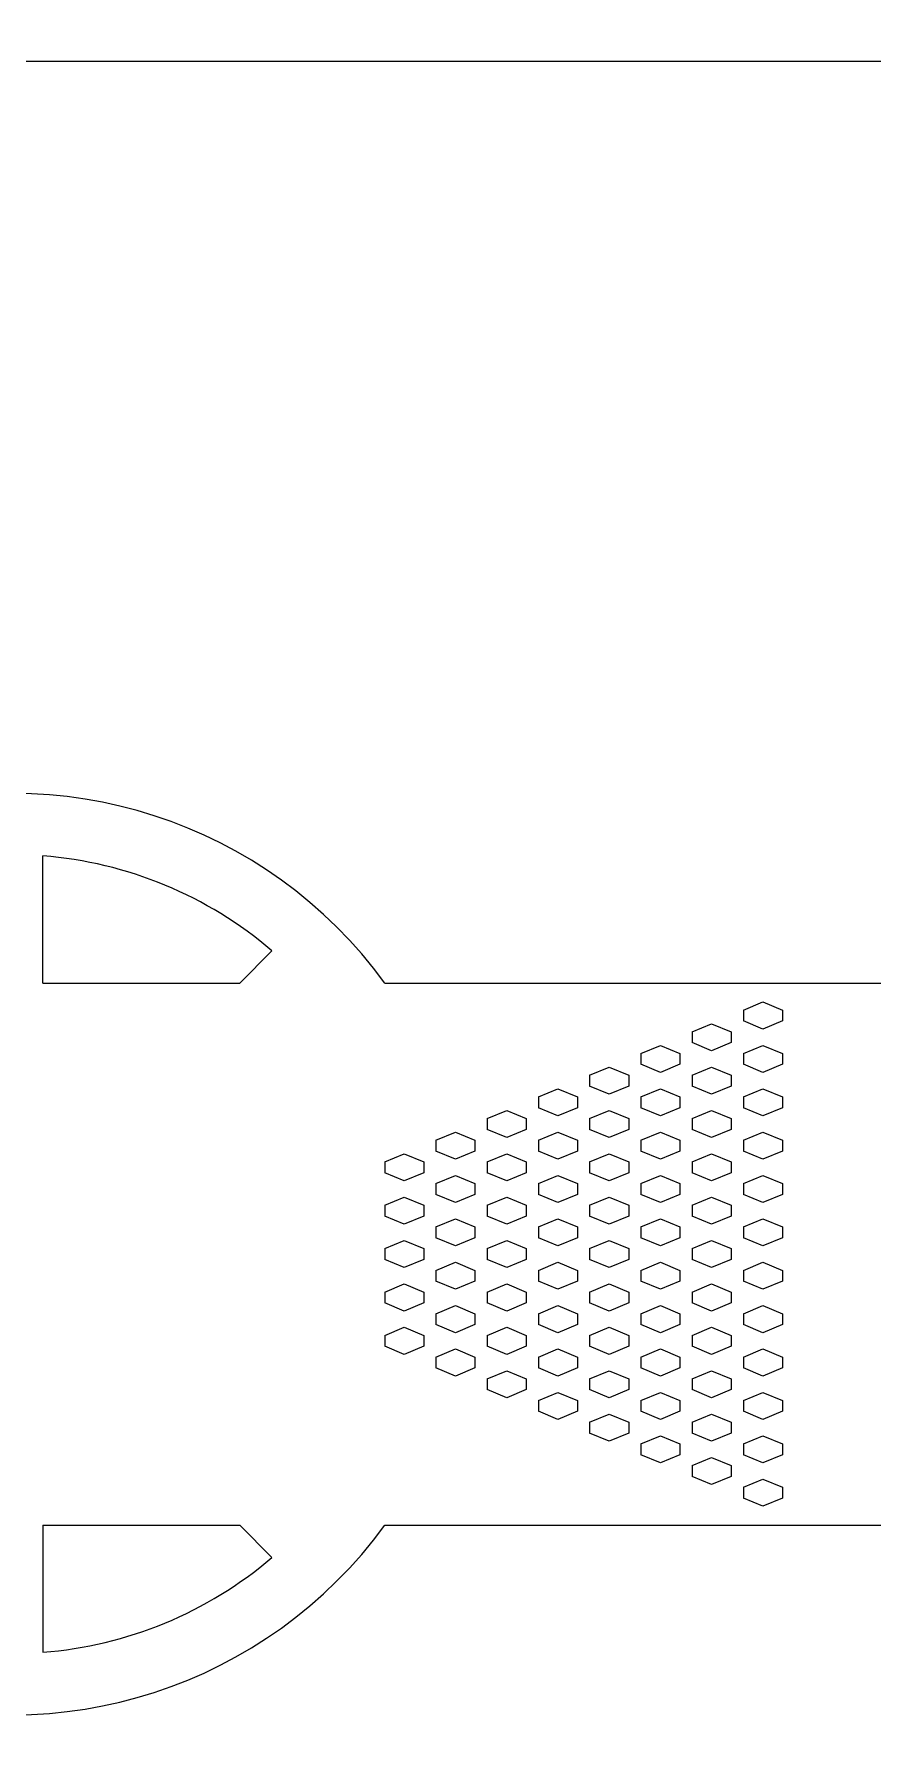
# Model space of a CAD drawing. Header units: inches. Extents: x -271009 to 5700, y -37000 to 38138.
# Drawn here: x -133941 to -132371, y -11828 to -8627 of the extents above; entities that cross this region are included whole.
import ezdxf

# ---------------------------------------------------------------- set-up
doc = ezdxf.new("R2010")
doc.units = ezdxf.units.IN
doc.header["$MEASUREMENT"] = 0

msp = doc.modelspace()

# ---------------------------------------------------------------- linework, layer by layer
for p, q in [((-133925.2, -10403.8), (-133925.2, -10165.7)), ((-133556.6, -10403.8), (-133496.3, -10343.4)), ((-133925.2, -10403.8), (-133556.6, -10403.8)), ((-133285.1, -10403.8), (-130328.7, -10403.8)), ((-132613.6, -10454.5), (-132577.1, -10439.3)), ((-132613.6, -10454.5), (-132613.6, -10474.8)), ((-132577.1, -10439.3), (-132540.6, -10454.5)), ((-132540.6, -10454.5), (-132540.6, -10474.8)), ((-132709.5, -10495.1), (-132673, -10479.9)), ((-132709.5, -10495.1), (-132709.5, -10515.4)), ((-132673, -10479.9), (-132636.5, -10495.1)), ((-132636.5, -10495.1), (-132636.5, -10515.4)), ((-132577.1, -10490), (-132613.6, -10474.8)), ((-132540.6, -10474.8), (-132577.1, -10490)), ((-132805.5, -10535.7), (-132768.9, -10520.5)), ((-132768.9, -10520.5), (-132732.4, -10535.7)), ((-132673, -10530.6), (-132709.5, -10515.4)), ((-132636.5, -10515.4), (-132673, -10530.6)), ((-132613.6, -10535.7), (-132577.1, -10520.5)), ((-132577.1, -10520.5), (-132540.6, -10535.7)), ((-132901.4, -10576.3), (-132864.8, -10561.1)), ((-132864.8, -10561.1), (-132828.3, -10576.3)), ((-132805.5, -10535.7), (-132805.5, -10556)), ((-132768.9, -10571.2), (-132805.5, -10556)), ((-132732.4, -10556), (-132768.9, -10571.2)), ((-132732.4, -10535.7), (-132732.4, -10556)), ((-132709.5, -10576.3), (-132673, -10561.1)), ((-132673, -10561.1), (-132636.5, -10576.3)), ((-132613.6, -10535.7), (-132613.6, -10556)), ((-132577.1, -10571.2), (-132613.6, -10556)), ((-132540.6, -10556), (-132577.1, -10571.2)), ((-132540.6, -10535.7), (-132540.6, -10556)), ((-132901.4, -10576.3), (-132901.4, -10596.6)), ((-132828.3, -10576.3), (-132828.3, -10596.6)), ((-132709.5, -10576.3), (-132709.5, -10596.6)), ((-132636.5, -10576.3), (-132636.5, -10596.6)), ((-132997.3, -10616.9), (-132960.8, -10601.7)), ((-132997.3, -10616.9), (-132997.3, -10637.2)), ((-132960.8, -10601.7), (-132924.2, -10616.9)), ((-132924.2, -10616.9), (-132924.2, -10637.2)), ((-132864.8, -10611.8), (-132901.4, -10596.6)), ((-132828.3, -10596.6), (-132864.8, -10611.8)), ((-132805.5, -10616.9), (-132768.9, -10601.7)), ((-132805.5, -10616.9), (-132805.5, -10637.2)), ((-132768.9, -10601.7), (-132732.4, -10616.9)), ((-132732.4, -10616.9), (-132732.4, -10637.2)), ((-132673, -10611.8), (-132709.5, -10596.6)), ((-132636.5, -10596.6), (-132673, -10611.8)), ((-132613.6, -10616.9), (-132577.1, -10601.7)), ((-132613.6, -10616.9), (-132613.6, -10637.2)), ((-132577.1, -10601.7), (-132540.6, -10616.9)), ((-132540.6, -10616.9), (-132540.6, -10637.2)), ((-133093.2, -10657.5), (-133056.7, -10642.3)), ((-133093.2, -10657.5), (-133093.2, -10677.8)), ((-133056.7, -10642.3), (-133020.1, -10657.5)), ((-133020.1, -10657.5), (-133020.1, -10677.8)), ((-132960.8, -10652.4), (-132997.3, -10637.2)), ((-132924.2, -10637.2), (-132960.8, -10652.4)), ((-132901.4, -10657.5), (-132864.8, -10642.3)), ((-132901.4, -10657.5), (-132901.4, -10677.8)), ((-132864.8, -10642.3), (-132828.3, -10657.5)), ((-132828.3, -10657.5), (-132828.3, -10677.8)), ((-132768.9, -10652.4), (-132805.5, -10637.2)), ((-132732.4, -10637.2), (-132768.9, -10652.4)), ((-132709.5, -10657.5), (-132673, -10642.3)), ((-132709.5, -10657.5), (-132709.5, -10677.8)), ((-132673, -10642.3), (-132636.5, -10657.5)), ((-132636.5, -10657.5), (-132636.5, -10677.8)), ((-132577.1, -10652.4), (-132613.6, -10637.2)), ((-132540.6, -10637.2), (-132577.1, -10652.4)), ((-133189.1, -10698.1), (-133152.6, -10682.9)), ((-133152.6, -10682.9), (-133116.1, -10698.1)), ((-133056.7, -10693), (-133093.2, -10677.8)), ((-133020.1, -10677.8), (-133056.7, -10693)), ((-132997.3, -10698.1), (-132960.8, -10682.9)), ((-132960.8, -10682.9), (-132924.2, -10698.1)), ((-132864.8, -10693), (-132901.4, -10677.8)), ((-132828.3, -10677.8), (-132864.8, -10693)), ((-132805.5, -10698.1), (-132768.9, -10682.9)), ((-132768.9, -10682.9), (-132732.4, -10698.1)), ((-132673, -10693), (-132709.5, -10677.8)), ((-132636.5, -10677.8), (-132673, -10693)), ((-132613.6, -10698.1), (-132577.1, -10682.9)), ((-132577.1, -10682.9), (-132540.6, -10698.1)), ((-133189.1, -10698.1), (-133189.1, -10718.4)), ((-133152.6, -10733.6), (-133189.1, -10718.4)), ((-133116.1, -10718.4), (-133152.6, -10733.6)), ((-133116.1, -10698.1), (-133116.1, -10718.4)), ((-132997.3, -10698.1), (-132997.3, -10718.4)), ((-132960.8, -10733.6), (-132997.3, -10718.4)), ((-132924.2, -10718.4), (-132960.8, -10733.6)), ((-132924.2, -10698.1), (-132924.2, -10718.4)), ((-132805.5, -10698.1), (-132805.5, -10718.4)), ((-132768.9, -10733.6), (-132805.5, -10718.4)), ((-132732.4, -10718.4), (-132768.9, -10733.6)), ((-132732.4, -10698.1), (-132732.4, -10718.4)), ((-132613.6, -10698.1), (-132613.6, -10718.4)), ((-132577.1, -10733.6), (-132613.6, -10718.4)), ((-132540.6, -10718.4), (-132577.1, -10733.6)), ((-132540.6, -10698.1), (-132540.6, -10718.4)), ((-133285.1, -10738.7), (-133248.5, -10723.5)), ((-133285.1, -10738.7), (-133285.1, -10759)), ((-133248.5, -10723.5), (-133212, -10738.7)), ((-133212, -10738.7), (-133212, -10759)), ((-133093.2, -10738.7), (-133056.7, -10723.5)), ((-133093.2, -10738.7), (-133093.2, -10759)), ((-133056.7, -10723.5), (-133020.1, -10738.7)), ((-133020.1, -10738.7), (-133020.1, -10759)), ((-132901.4, -10738.7), (-132864.8, -10723.5)), ((-132901.4, -10738.7), (-132901.4, -10759)), ((-132864.8, -10723.5), (-132828.3, -10738.7)), ((-132828.3, -10738.7), (-132828.3, -10759)), ((-132709.5, -10738.7), (-132673, -10723.5)), ((-132709.5, -10738.7), (-132709.5, -10759)), ((-132673, -10723.5), (-132636.5, -10738.7)), ((-132636.5, -10738.7), (-132636.5, -10759)), ((-133248.5, -10774.2), (-133285.1, -10759)), ((-133212, -10759), (-133248.5, -10774.2)), ((-133189.1, -10779.3), (-133152.6, -10764.1)), ((-133189.1, -10779.3), (-133189.1, -10799.6)), ((-133152.6, -10764.1), (-133116.1, -10779.3)), ((-133116.1, -10779.3), (-133116.1, -10799.6)), ((-133056.7, -10774.2), (-133093.2, -10759)), ((-133020.1, -10759), (-133056.7, -10774.2)), ((-132997.3, -10779.3), (-132960.8, -10764.1)), ((-132997.3, -10779.3), (-132997.3, -10799.6)), ((-132960.8, -10764.1), (-132924.2, -10779.3)), ((-132924.2, -10779.3), (-132924.2, -10799.6)), ((-132864.8, -10774.2), (-132901.4, -10759)), ((-132828.3, -10759), (-132864.8, -10774.2)), ((-132805.5, -10779.3), (-132768.9, -10764.1)), ((-132805.5, -10779.3), (-132805.5, -10799.6)), ((-132768.9, -10764.1), (-132732.4, -10779.3)), ((-132732.4, -10779.3), (-132732.4, -10799.6)), ((-132673, -10774.2), (-132709.5, -10759)), ((-132636.5, -10759), (-132673, -10774.2)), ((-132613.6, -10779.3), (-132577.1, -10764.1)), ((-132613.6, -10779.3), (-132613.6, -10799.6)), ((-132577.1, -10764.1), (-132540.6, -10779.3)), ((-132540.6, -10779.3), (-132540.6, -10799.6)), ((-133285.1, -10819.9), (-133248.5, -10804.7)), ((-133248.5, -10804.7), (-133212, -10819.9)), ((-133152.6, -10814.8), (-133189.1, -10799.6)), ((-133116.1, -10799.6), (-133152.6, -10814.8)), ((-133093.2, -10819.9), (-133056.7, -10804.7)), ((-133056.7, -10804.7), (-133020.1, -10819.9)), ((-132960.8, -10814.8), (-132997.3, -10799.6)), ((-132924.2, -10799.6), (-132960.8, -10814.8)), ((-132901.4, -10819.9), (-132864.8, -10804.7)), ((-132864.8, -10804.7), (-132828.3, -10819.9)), ((-132768.9, -10814.8), (-132805.5, -10799.6)), ((-132732.4, -10799.6), (-132768.9, -10814.8)), ((-132709.5, -10819.9), (-132673, -10804.7)), ((-132673, -10804.7), (-132636.5, -10819.9)), ((-132577.1, -10814.8), (-132613.6, -10799.6)), ((-132540.6, -10799.6), (-132577.1, -10814.8)), ((-133285.1, -10819.9), (-133285.1, -10840.2)), ((-133248.5, -10855.4), (-133285.1, -10840.2)), ((-133212, -10840.2), (-133248.5, -10855.4)), ((-133212, -10819.9), (-133212, -10840.2)), ((-133189.1, -10860.5), (-133152.6, -10845.3)), ((-133152.6, -10845.3), (-133116.1, -10860.5)), ((-133093.2, -10819.9), (-133093.2, -10840.2)), ((-133056.7, -10855.4), (-133093.2, -10840.2)), ((-133020.1, -10840.2), (-133056.7, -10855.4)), ((-133020.1, -10819.9), (-133020.1, -10840.2)), ((-132997.3, -10860.5), (-132960.8, -10845.3)), ((-132960.8, -10845.3), (-132924.2, -10860.5)), ((-132901.4, -10819.9), (-132901.4, -10840.2)), ((-132864.8, -10855.4), (-132901.4, -10840.2)), ((-132828.3, -10840.2), (-132864.8, -10855.4)), ((-132828.3, -10819.9), (-132828.3, -10840.2)), ((-132805.5, -10860.5), (-132768.9, -10845.3)), ((-132768.9, -10845.3), (-132732.4, -10860.5)), ((-132709.5, -10819.9), (-132709.5, -10840.2)), ((-132673, -10855.4), (-132709.5, -10840.2)), ((-132636.5, -10840.2), (-132673, -10855.4)), ((-132636.5, -10819.9), (-132636.5, -10840.2)), ((-132613.6, -10860.5), (-132577.1, -10845.3)), ((-132577.1, -10845.3), (-132540.6, -10860.5)), ((-133189.1, -10860.5), (-133189.1, -10880.8)), ((-133152.6, -10896), (-133189.1, -10880.8)), ((-133116.1, -10880.8), (-133152.6, -10896)), ((-133116.1, -10860.5), (-133116.1, -10880.8)), ((-132997.3, -10860.5), (-132997.3, -10880.8)), ((-132960.8, -10896), (-132997.3, -10880.8)), ((-132924.2, -10880.8), (-132960.8, -10896)), ((-132924.2, -10860.5), (-132924.2, -10880.8)), ((-132805.5, -10860.5), (-132805.5, -10880.8)), ((-132768.9, -10896), (-132805.5, -10880.8)), ((-132732.4, -10880.8), (-132768.9, -10896)), ((-132732.4, -10860.5), (-132732.4, -10880.8)), ((-132613.6, -10860.5), (-132613.6, -10880.8)), ((-132577.1, -10896), (-132613.6, -10880.8)), ((-132540.6, -10880.8), (-132577.1, -10896)), ((-132540.6, -10860.5), (-132540.6, -10880.8)), ((-133285.1, -10901.1), (-133248.5, -10885.9)), ((-133285.1, -10901.1), (-133285.1, -10921.4)), ((-133248.5, -10885.9), (-133212, -10901.1)), ((-133212, -10901.1), (-133212, -10921.4)), ((-133093.2, -10901.1), (-133056.7, -10885.9)), ((-133093.2, -10901.1), (-133093.2, -10921.4)), ((-133056.7, -10885.9), (-133020.1, -10901.1)), ((-133020.1, -10901.1), (-133020.1, -10921.4)), ((-132901.4, -10901.1), (-132864.8, -10885.9)), ((-132901.4, -10901.1), (-132901.4, -10921.4)), ((-132864.8, -10885.9), (-132828.3, -10901.1)), ((-132828.3, -10901.1), (-132828.3, -10921.4)), ((-132709.5, -10901.1), (-132673, -10885.9)), ((-132709.5, -10901.1), (-132709.5, -10921.4)), ((-132673, -10885.9), (-132636.5, -10901.1)), ((-132636.5, -10901.1), (-132636.5, -10921.4)), ((-133248.5, -10936.6), (-133285.1, -10921.4)), ((-133212, -10921.4), (-133248.5, -10936.6)), ((-133189.1, -10941.7), (-133152.6, -10926.5)), ((-133189.1, -10941.7), (-133189.1, -10962)), ((-133152.6, -10926.5), (-133116.1, -10941.7)), ((-133116.1, -10941.7), (-133116.1, -10962)), ((-133056.7, -10936.6), (-133093.2, -10921.4)), ((-133020.1, -10921.4), (-133056.7, -10936.6)), ((-132997.3, -10941.7), (-132960.8, -10926.5)), ((-132997.3, -10941.7), (-132997.3, -10962)), ((-132960.8, -10926.5), (-132924.2, -10941.7)), ((-132924.2, -10941.7), (-132924.2, -10962)), ((-132864.8, -10936.6), (-132901.4, -10921.4)), ((-132828.3, -10921.4), (-132864.8, -10936.6)), ((-132805.5, -10941.7), (-132768.9, -10926.5)), ((-132805.5, -10941.7), (-132805.5, -10962)), ((-132768.9, -10926.5), (-132732.4, -10941.7)), ((-132732.4, -10941.7), (-132732.4, -10962)), ((-132673, -10936.6), (-132709.5, -10921.4)), ((-132636.5, -10921.4), (-132673, -10936.6)), ((-132613.6, -10941.7), (-132577.1, -10926.5)), ((-132613.6, -10941.7), (-132613.6, -10962)), ((-132577.1, -10926.5), (-132540.6, -10941.7)), ((-132540.6, -10941.7), (-132540.6, -10962)), ((-133285.1, -10982.3), (-133248.5, -10967.1)), ((-133248.5, -10967.1), (-133212, -10982.3)), ((-133152.6, -10977.2), (-133189.1, -10962)), ((-133116.1, -10962), (-133152.6, -10977.2)), ((-133093.2, -10982.3), (-133056.7, -10967.1)), ((-133056.7, -10967.1), (-133020.1, -10982.3)), ((-132960.8, -10977.2), (-132997.3, -10962)), ((-132924.2, -10962), (-132960.8, -10977.2)), ((-132901.4, -10982.3), (-132864.8, -10967.1)), ((-132864.8, -10967.1), (-132828.3, -10982.3)), ((-132768.9, -10977.2), (-132805.5, -10962)), ((-132732.4, -10962), (-132768.9, -10977.2)), ((-132709.5, -10982.3), (-132673, -10967.1)), ((-132673, -10967.1), (-132636.5, -10982.3)), ((-132577.1, -10977.2), (-132613.6, -10962)), ((-132540.6, -10962), (-132577.1, -10977.2)), ((-133285.1, -10982.3), (-133285.1, -11002.6)), ((-133248.5, -11017.8), (-133285.1, -11002.6)), ((-133212, -11002.6), (-133248.5, -11017.8)), ((-133212, -10982.3), (-133212, -11002.6)), ((-133189.1, -11022.9), (-133152.6, -11007.7)), ((-133152.6, -11007.7), (-133116.1, -11022.9)), ((-133093.2, -10982.3), (-133093.2, -11002.6)), ((-133056.7, -11017.8), (-133093.2, -11002.6)), ((-133020.1, -11002.6), (-133056.7, -11017.8)), ((-133020.1, -10982.3), (-133020.1, -11002.6)), ((-132997.3, -11022.9), (-132960.8, -11007.7)), ((-132960.8, -11007.7), (-132924.2, -11022.9)), ((-132901.4, -10982.3), (-132901.4, -11002.6)), ((-132864.8, -11017.8), (-132901.4, -11002.6)), ((-132828.3, -11002.6), (-132864.8, -11017.8)), ((-132828.3, -10982.3), (-132828.3, -11002.6)), ((-132805.5, -11022.9), (-132768.9, -11007.7)), ((-132768.9, -11007.7), (-132732.4, -11022.9)), ((-132709.5, -10982.3), (-132709.5, -11002.6)), ((-132673, -11017.8), (-132709.5, -11002.6)), ((-132636.5, -11002.6), (-132673, -11017.8)), ((-132636.5, -10982.3), (-132636.5, -11002.6)), ((-132613.6, -11022.9), (-132577.1, -11007.7)), ((-132577.1, -11007.7), (-132540.6, -11022.9)), ((-133189.1, -11022.9), (-133189.1, -11043.2)), ((-133116.1, -11022.9), (-133116.1, -11043.2)), ((-132997.3, -11022.9), (-132997.3, -11043.2)), ((-132924.2, -11022.9), (-132924.2, -11043.2)), ((-132805.5, -11022.9), (-132805.5, -11043.2)), ((-132732.4, -11022.9), (-132732.4, -11043.2)), ((-132613.6, -11022.9), (-132613.6, -11043.2)), ((-132540.6, -11022.9), (-132540.6, -11043.2)), ((-133285.1, -11063.5), (-133248.5, -11048.3)), ((-133285.1, -11063.5), (-133285.1, -11083.8)), ((-133248.5, -11048.3), (-133212, -11063.5)), ((-133212, -11063.5), (-133212, -11083.8)), ((-133152.6, -11058.4), (-133189.1, -11043.2)), ((-133116.1, -11043.2), (-133152.6, -11058.4)), ((-133093.2, -11063.5), (-133056.7, -11048.3)), ((-133093.2, -11063.5), (-133093.2, -11083.8)), ((-133056.7, -11048.3), (-133020.1, -11063.5)), ((-133020.1, -11063.5), (-133020.1, -11083.8)), ((-132960.8, -11058.4), (-132997.3, -11043.2)), ((-132924.2, -11043.2), (-132960.8, -11058.4)), ((-132901.4, -11063.5), (-132864.8, -11048.3)), ((-132901.4, -11063.5), (-132901.4, -11083.8)), ((-132864.8, -11048.3), (-132828.3, -11063.5)), ((-132828.3, -11063.5), (-132828.3, -11083.8)), ((-132768.9, -11058.4), (-132805.5, -11043.2)), ((-132732.4, -11043.2), (-132768.9, -11058.4)), ((-132709.5, -11063.5), (-132673, -11048.3)), ((-132709.5, -11063.5), (-132709.5, -11083.8)), ((-132673, -11048.3), (-132636.5, -11063.5)), ((-132636.5, -11063.5), (-132636.5, -11083.8)), ((-132577.1, -11058.4), (-132613.6, -11043.2)), ((-132540.6, -11043.2), (-132577.1, -11058.4)), ((-133248.5, -11099), (-133285.1, -11083.8)), ((-133212, -11083.8), (-133248.5, -11099)), ((-133189.1, -11104.1), (-133152.6, -11088.9)), ((-133189.1, -11104.1), (-133189.1, -11124.4)), ((-133152.6, -11088.9), (-133116.1, -11104.1)), ((-133116.1, -11104.1), (-133116.1, -11124.4)), ((-133056.7, -11099), (-133093.2, -11083.8)), ((-133020.1, -11083.8), (-133056.7, -11099)), ((-132997.3, -11104.1), (-132960.8, -11088.9)), ((-132997.3, -11104.1), (-132997.3, -11124.4)), ((-132960.8, -11088.9), (-132924.2, -11104.1)), ((-132924.2, -11104.1), (-132924.2, -11124.4)), ((-132864.8, -11099), (-132901.4, -11083.8)), ((-132828.3, -11083.8), (-132864.8, -11099)), ((-132805.5, -11104.1), (-132768.9, -11088.9)), ((-132805.5, -11104.1), (-132805.5, -11124.4)), ((-132768.9, -11088.9), (-132732.4, -11104.1)), ((-132732.4, -11104.1), (-132732.4, -11124.4)), ((-132673, -11099), (-132709.5, -11083.8)), ((-132636.5, -11083.8), (-132673, -11099)), ((-132613.6, -11104.1), (-132577.1, -11088.9)), ((-132613.6, -11104.1), (-132613.6, -11124.4)), ((-132577.1, -11088.9), (-132540.6, -11104.1)), ((-132540.6, -11104.1), (-132540.6, -11124.4)), ((-133152.6, -11139.6), (-133189.1, -11124.4)), ((-133116.1, -11124.4), (-133152.6, -11139.6)), ((-133093.2, -11144.7), (-133056.7, -11129.5)), ((-133056.7, -11129.5), (-133020.1, -11144.7)), ((-132960.8, -11139.6), (-132997.3, -11124.4)), ((-132924.2, -11124.4), (-132960.8, -11139.6)), ((-132901.4, -11144.7), (-132864.8, -11129.5)), ((-132864.8, -11129.5), (-132828.3, -11144.7)), ((-132768.9, -11139.6), (-132805.5, -11124.4)), ((-132732.4, -11124.4), (-132768.9, -11139.6)), ((-132709.5, -11144.7), (-132673, -11129.5)), ((-132673, -11129.5), (-132636.5, -11144.7)), ((-132577.1, -11139.6), (-132613.6, -11124.4)), ((-132540.6, -11124.4), (-132577.1, -11139.6)), ((-133093.2, -11144.7), (-133093.2, -11165)), ((-133056.7, -11180.2), (-133093.2, -11165)), ((-133020.1, -11165), (-133056.7, -11180.2)), ((-133020.1, -11144.7), (-133020.1, -11165)), ((-132901.4, -11144.7), (-132901.4, -11165)), ((-132864.8, -11180.2), (-132901.4, -11165)), ((-132828.3, -11165), (-132864.8, -11180.2)), ((-132828.3, -11144.7), (-132828.3, -11165)), ((-132709.5, -11144.7), (-132709.5, -11165)), ((-132673, -11180.2), (-132709.5, -11165)), ((-132636.5, -11165), (-132673, -11180.2)), ((-132636.5, -11144.7), (-132636.5, -11165)), ((-132997.3, -11185.3), (-132960.8, -11170.1)), ((-132997.3, -11185.3), (-132997.3, -11205.6)), ((-132960.8, -11170.1), (-132924.2, -11185.3)), ((-132924.2, -11185.3), (-132924.2, -11205.6)), ((-132805.5, -11185.3), (-132768.9, -11170.1)), ((-132805.5, -11185.3), (-132805.5, -11205.6)), ((-132768.9, -11170.1), (-132732.4, -11185.3)), ((-132732.4, -11185.3), (-132732.4, -11205.6)), ((-132613.6, -11185.3), (-132577.1, -11170.1)), ((-132613.6, -11185.3), (-132613.6, -11205.6)), ((-132577.1, -11170.1), (-132540.6, -11185.3)), ((-132540.6, -11185.3), (-132540.6, -11205.6)), ((-132960.8, -11220.8), (-132997.3, -11205.6)), ((-132924.2, -11205.6), (-132960.8, -11220.8)), ((-132901.4, -11225.9), (-132864.8, -11210.7)), ((-132901.4, -11225.9), (-132901.4, -11246.2)), ((-132864.8, -11210.7), (-132828.3, -11225.9)), ((-132828.3, -11225.9), (-132828.3, -11246.2)), ((-132768.9, -11220.8), (-132805.5, -11205.6)), ((-132732.4, -11205.6), (-132768.9, -11220.8)), ((-132709.5, -11225.9), (-132673, -11210.7)), ((-132709.5, -11225.9), (-132709.5, -11246.2)), ((-132673, -11210.7), (-132636.5, -11225.9)), ((-132636.5, -11225.9), (-132636.5, -11246.2)), ((-132577.1, -11220.8), (-132613.6, -11205.6)), ((-132540.6, -11205.6), (-132577.1, -11220.8)), ((-132864.8, -11261.4), (-132901.4, -11246.2)), ((-132828.3, -11246.2), (-132864.8, -11261.4)), ((-132805.5, -11266.5), (-132768.9, -11251.3)), ((-132768.9, -11251.3), (-132732.4, -11266.5)), ((-132673, -11261.4), (-132709.5, -11246.2)), ((-132636.5, -11246.2), (-132673, -11261.4)), ((-132613.6, -11266.5), (-132577.1, -11251.3)), ((-132577.1, -11251.3), (-132540.6, -11266.5)), ((-132805.5, -11266.5), (-132805.5, -11286.8)), ((-132768.9, -11302), (-132805.5, -11286.8)), ((-132732.4, -11286.8), (-132768.9, -11302)), ((-132732.4, -11266.5), (-132732.4, -11286.8)), ((-132709.5, -11307.1), (-132673, -11291.9)), ((-132673, -11291.9), (-132636.5, -11307.1)), ((-132613.6, -11266.5), (-132613.6, -11286.8)), ((-132577.1, -11302), (-132613.6, -11286.8)), ((-132540.6, -11286.8), (-132577.1, -11302)), ((-132540.6, -11266.5), (-132540.6, -11286.8)), ((-132709.5, -11307.1), (-132709.5, -11327.4)), ((-132673, -11342.6), (-132709.5, -11327.4)), ((-132636.5, -11327.4), (-132673, -11342.6)), ((-132636.5, -11307.1), (-132636.5, -11327.4)), ((-132613.6, -11347.7), (-132577.1, -11332.5)), ((-132613.6, -11347.7), (-132613.6, -11368)), ((-132577.1, -11332.5), (-132540.6, -11347.7)), ((-132540.6, -11347.7), (-132540.6, -11368)), ((-132577.1, -11383.2), (-132613.6, -11368)), ((-132540.6, -11368), (-132577.1, -11383.2)), ((-133925.2, -11418.8), (-133925.2, -11656.8)), ((-133925.2, -11418.8), (-133556.6, -11418.8)), ((-133556.6, -11418.8), (-133496.3, -11479.1)), ((-133285.1, -11418.8), (-130328.7, -11418.8))]:
    msp.add_line(p, q)
msp.add_lwpolyline([(-137000, 35000, 6), (-113000, 35000)], format="xyb", close=True)
msp.add_lwpolyline([(-125050.8, -17204.2), (-136114.2, -17204.2), (-136114.2, -8678.2), (-125050.8, -8678.2)], close=True)
for radius, start, end in [(862.7, 36.0319, 323.9681), (747.7, 49.4117, 85.5883), (747.7, 274.4117, 310.5883)]:
    msp.add_arc((-133982.7, -10911.3), radius, start, end)

doc.saveas('drawing.dxf')
